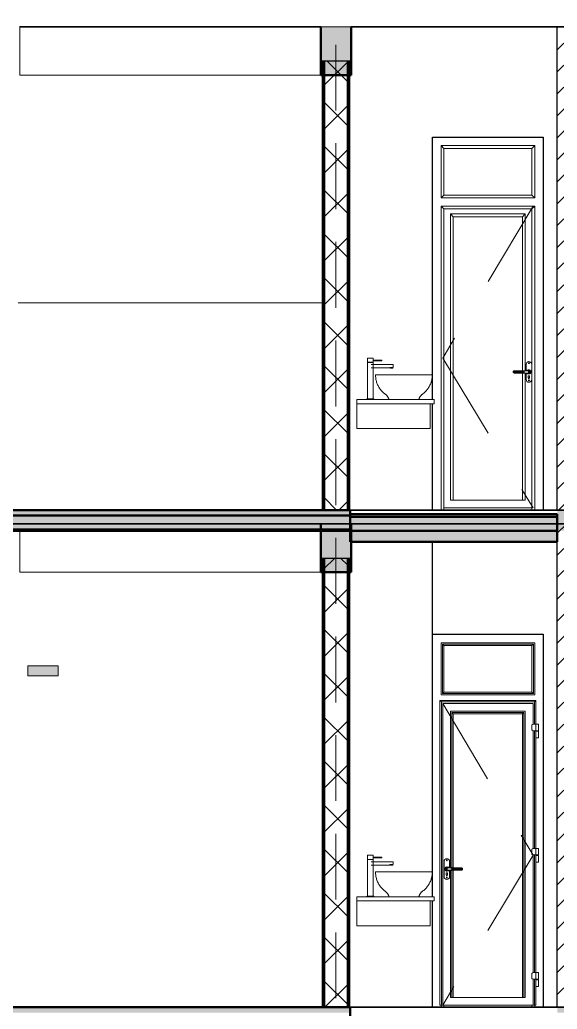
# Model space of a CAD drawing. Header units: millimetres. Extents: x -20510 to 108935, y -243239 to 20306.
# Drawn here: x 70511 to 74402, y -88515 to -81350 of the extents above; entities that cross this region are included whole.
import ezdxf

# ---------------------------------------------------------------- set-up
doc = ezdxf.new("R2010")
doc.units = ezdxf.units.MM
doc.linetypes.add('Centre', pattern=[3175, 635, -476.25, 1587.5, -476.25])
doc.linetypes.add('Hidden', pattern=[714.375, 476.25, -238.125])
for name, color, linetype, lineweight in [('A-DETL', 8, 'Continuous', 9), ('A-DETL-GENF', 8, 'Continuous', 18), ('A-DOOR', 2, 'Continuous', 18), ('A-FLOR', 7, 'Continuous', 9), ('A-FLOR-LEVL', 8, 'Continuous', 9), ('A-FLOR-MCUT', 7, 'Continuous', 50), ('A-FLOR-PATT', 8, 'Continuous', 9), ('A-WALL', 7, 'Continuous', 25), ('A-WALL-PATT', 8, 'Continuous', 18), ('G-IMPT', 8, 'Continuous', 9), ('P-SANR-FIXT', 3, 'Continuous', 9), ('S-BEAM', 7, 'Continuous', 9), ('S-FNDN', 7, 'Continuous', 9), ('S-GRID', 1, 'Continuous', 9)]:
    doc.layers.add(name, color=color, linetype=linetype, lineweight=lineweight)
pattern_1 = [(0, (80767.206, -89999.29), (304.8, 76.2), [25.146, -203.454, 25.146, -203.454, -1219.2]), (0, (80767.206, -89999.29), (304.8, 76.2), [-457.2, 25.146, -432.054, 25.146, -203.454, -533.4]), (0, (80767.206, -89999.29), (304.8, 76.2), [-1143, 25.146, -127.254, 25.146, -355.854]), (120, (80881.506, -89961.19), (-218.39114, 225.86454), [25.146, -203.454, 25.146, -203.454, -1219.2]), (120, (80881.506, -89961.19), (-218.39114, 225.86454), [-457.2, 25.146, -432.054, 25.146, -203.454, -533.4]), (120, (80881.506, -89961.19), (-218.39114, 225.86454), [-1143, 25.146, -127.254, 25.146, -355.854]), (240, (80919.606, -89808.79), (-86.40886, -302.06454), [25.146, -203.454, 25.146, -203.454, -1219.2]), (240, (80919.606, -89808.79), (-86.40886, -302.06454), [-457.2, 25.146, -432.054, 25.146, -203.454, -533.4]), (240, (80919.606, -89808.79), (-86.40886, -302.06454), [-1143, 25.146, -127.254, 25.146, -355.854])]
pattern_2 = [(45, (80767.2, -89999.3), (-159.099, 159.099), []), (135, (80767.2, -89999.3), (-159.099, -159.099), [])]
pattern_3 = [(45, (80767.21, -89999.29), (-79.5495, 79.5495), [])]

# ---------------------------------------------------------------- blocks, each defined once
blk = doc.blocks.new('CỬA 1 CÁNH EROWINDOW_có ô chết_ - D5_800x2200-V2-MẶT CẮT 4-4')
at = {"layer": 'A-DOOR'}
for p, q in [((8561, 10139), (9239, 10139)), ((8561, 9761), (8561, 10139)), ((8561, 9761), (8561, 10139)), ((8561, 10139), (9239, 10139)), ((8571, 10129), (8581, 10119)), ((8571, 10129), (8571, 9771)), ((9229, 10129), (8571, 10129)), ((9219, 10119), (8581, 10119)), ((8581, 10119), (8581, 9781)), ((9219, 10119), (9229, 10129)), ((9219, 9781), (9219, 10119)), ((9229, 9771), (9229, 10129)), ((9239, 10139), (9239, 9761)), ((9239, 10139), (9239, 9761)), ((9239, 9761), (8561, 9761)), ((9239, 9761), (8561, 9761)), ((8581, 9781), (8571, 9771)), ((8571, 9771), (9229, 9771)), ((8581, 9781), (9219, 9781)), ((9219, 9781), (9229, 9771)), ((8553, 9720), (9247, 9720)), ((8553, 9720), (8563, 9710)), ((8553, 7515), (8553, 9720)), ((9237, 9710), (8563, 9710)), ((8563, 9710), (8563, 7515)), ((8573, 9700), (9227, 9700)), ((8573, 7515), (8573, 9700)), ((9227, 9700), (8573, 9700)), ((8573, 9700), (8573, 7515)), ((9227, 9700), (9227, 9550)), ((9227, 9550), (9227, 9700)), ((9247, 9720), (9237, 9710)), ((9237, 9710), (9237, 9550)), ((9247, 9720), (9247, 9550)), ((8629, 8512.7), (8629, 9644)), ((9171, 9644), (8629, 9644)), ((8629, 8512.7), (8629, 9644)), ((8629, 9644), (9171, 9644)), ((8649, 9624), (8639, 9634)), ((8639, 9634), (8639, 8507.9)), ((8639, 9634), (9161, 9634)), ((8649, 9624), (8649, 8507.8)), ((9151, 9624), (8649, 9624)), ((9151, 9624), (9161, 9634)), ((9151, 7571), (9151, 9624)), ((9161, 9634), (9161, 7571)), ((9171, 7571), (9171, 9644)), ((9171, 9644), (9171, 7571)), ((9217, 9511.9), (9217, 9540)), ((9227, 9550), (9267, 9550)), ((9247, 9550), (9247, 9501.9)), ((9267, 9501.9), (9267, 9550)), ((9267, 9501.9), (9227, 9501.9)), ((9227, 9501.9), (9227, 8650)), ((9227, 8650), (9227, 9501.9)), ((9237, 9501.9), (9237, 8650)), ((9247, 9501.9), (9247, 8650)), ((9247, 9497.6), (9247, 9450.2)), ((9247, 9497.6), (9267, 9497.6)), ((9249.5, 9501.9), (9249.5, 9497.6)), ((9264.5, 9497.6), (9264.5, 9501.9)), ((9267, 9450.2), (9267, 9497.6)), ((9247, 9450.2), (9267, 9450.2)), ((9217, 8611.9), (9217, 8640)), ((9227, 8650), (9267, 8650)), ((9267, 8601.9), (9227, 8601.9)), ((9227, 8601.9), (9227, 7750)), ((9227, 7750), (9227, 8601.9)), ((9237, 8601.9), (9237, 7750)), ((9247, 8650), (9247, 8601.9)), ((9247, 8601.9), (9247, 7750)), ((9249.5, 8601.9), (9249.5, 8597.6)), ((9264.5, 8597.6), (9264.5, 8601.9)), ((9267, 8601.9), (9267, 8650)), ((8583, 8555), (8583, 8445)), ((8623, 8512.9), (8623, 8555)), ((9247, 8597.6), (9247, 8550.2)), ((9247, 8597.6), (9267, 8597.6)), ((9247, 8550.2), (9267, 8550.2)), ((9267, 8550.2), (9267, 8597.6)), ((8598.5, 8459.7), (8598.5, 8470.7)), ((8600.5, 8472.7), (8605.5, 8472.7)), ((8600.5, 8452.7), (8600.5, 8457.7)), ((8600.5, 8457.7), (8600.5, 8452.7)), ((8628.7, 8513), (8603, 8513)), ((8627.7, 8508.7), (8603, 8508.7)), ((8603, 8491.3), (8627.7, 8491.3)), ((8603, 8487), (8628.7, 8487)), ((8605.5, 8457.7), (8605.5, 8452.7)), ((8605.5, 8452.7), (8605.5, 8457.7)), ((8607.5, 8470.7), (8607.5, 8459.7)), ((8623, 8445), (8623, 8487.1)), ((8637.7, 8503.7), (8627.7, 8508.7)), ((8627.7, 8491.3), (8637.7, 8496.3)), ((8638.7, 8508), (8628.7, 8513)), ((8628.7, 8487), (8638.7, 8492)), ((8629, 7571), (8629, 8487.3)), ((8629, 7571), (8629, 8487.3)), ((8709, 8503.7), (8637.7, 8503.7)), ((8637.7, 8496.3), (8709, 8496.3)), ((8709, 8508), (8638.7, 8508)), ((8638.7, 8492), (8709, 8492)), ((8639, 8492.1), (8639, 7571)), ((8649, 8492.2), (8649, 7571)), ((9217, 7711.9), (9217, 7740)), ((9227, 7750), (9267, 7750)), ((9247, 7750), (9247, 7701.9)), ((9267, 7701.9), (9267, 7750)), ((9267, 7701.9), (9227, 7701.9)), ((9227, 7701.9), (9227, 7515)), ((9227, 7515), (9227, 7701.9)), ((9237, 7701.9), (9237, 7515)), ((9247, 7701.9), (9247, 7515)), ((9247, 7697.6), (9247, 7650.2)), ((9247, 7697.6), (9267, 7697.6)), ((9249.5, 7701.9), (9249.5, 7697.6)), ((9264.5, 7697.6), (9264.5, 7701.9)), ((9267, 7650.2), (9267, 7697.6)), ((9247, 7650.2), (9267, 7650.2)), ((8639, 7571), (8629, 7571)), ((9171, 7571), (8629, 7571)), ((9161, 7571), (9171, 7571)), ((8563, 7515), (8553, 7515)), ((8561, 7500), (8561, 7515)), ((8563, 7515), (8573, 7515)), ((8573, 7515), (9227, 7515)), ((8581, 7515), (8581, 7500)), ((9219, 7515), (9219, 7500)), ((9237, 7515), (9227, 7515)), ((9247, 7515), (9237, 7515)), ((9239, 7515), (9239, 7500))]:
    blk.add_line(p, q, dxfattribs=at)
at = {"layer": 'A-DOOR', "linetype": 'Centre', "lineweight": 18}
for p, q in [((8573, 9700), (9227, 8600)), ((9227, 8600), (8573, 7515))]:
    blk.add_line(p, q, dxfattribs=at)
at = {"layer": 'A-DOOR', "flags": 128}
for points in [[(8603, 8513), (8602.5, 8513), (8602, 8513), (8601.4, 8512.9), (8600.9, 8512.8), (8600.4, 8512.7), (8599.9, 8512.6), (8599.4, 8512.5), (8598.9, 8512.3), (8598.4, 8512.2), (8597.9, 8512), (8597.5, 8511.8), (8597, 8511.5), (8596.5, 8511.3), (8596.1, 8511), (8595.7, 8510.7), (8595.2, 8510.4), (8594.8, 8510.1), (8594.4, 8509.8), (8594, 8509.4), (8593.7, 8509.1), (8593.3, 8508.7), (8593, 8508.3), (8592.7, 8507.9), (8592.4, 8507.5), (8592.1, 8507), (8591.8, 8506.6), (8591.5, 8506.1), (8591.3, 8505.7), (8591.1, 8505.2), (8590.9, 8504.7), (8590.7, 8504.2), (8590.5, 8503.7), (8590.4, 8503.2), (8590.3, 8502.7), (8590.2, 8502.2), (8590.1, 8501.7), (8590.1, 8501.2), (8590, 8500.7), (8590, 8500.1), (8590, 8499.6), (8590, 8499.1), (8590.1, 8498.6), (8590.1, 8498.1), (8590.2, 8497.6), (8590.3, 8497), (8590.5, 8496.5), (8590.6, 8496), (8590.8, 8495.6), (8591, 8495.1), (8591.2, 8494.6), (8591.4, 8494.1), (8591.6, 8493.7), (8591.9, 8493.2), (8592.2, 8492.8), (8592.5, 8492.3), (8592.8, 8491.9), (8593.1, 8491.5), (8593.5, 8491.1), (8593.8, 8490.8), (8594.2, 8490.4), (8594.6, 8490.1), (8595, 8489.7), (8595.4, 8489.4), (8595.9, 8489.1), (8596.3, 8488.9), (8596.7, 8488.6), (8597.2, 8488.4), (8597.7, 8488.1), (8598.2, 8487.9), (8598.6, 8487.8), (8599.1, 8487.6), (8599.6, 8487.4), (8600.1, 8487.3), (8600.7, 8487.2), (8601.2, 8487.1), (8601.7, 8487.1), (8602.2, 8487), (8602.7, 8487), (8603, 8487)], [(8709, 8492), (8709.3, 8492), (8709.6, 8492), (8710, 8492.1), (8710.3, 8492.1), (8710.6, 8492.2), (8710.9, 8492.2), (8711.2, 8492.3), (8711.5, 8492.4), (8711.8, 8492.5), (8712.1, 8492.6), (8712.4, 8492.8), (8712.7, 8492.9), (8713, 8493.1), (8713.2, 8493.2), (8713.5, 8493.4), (8713.8, 8493.6), (8714, 8493.8), (8714.3, 8494), (8714.5, 8494.2), (8714.7, 8494.4), (8715, 8494.7), (8715.2, 8494.9), (8715.4, 8495.2), (8715.6, 8495.4), (8715.7, 8495.7), (8715.9, 8496), (8716.1, 8496.2), (8716.2, 8496.5), (8716.3, 8496.8), (8716.5, 8497.1), (8716.6, 8497.4), (8716.7, 8497.7), (8716.7, 8498), (8716.8, 8498.3), (8716.9, 8498.6), (8716.9, 8499), (8717, 8499.3), (8717, 8499.6), (8717, 8499.9), (8717, 8500.2), (8717, 8500.6), (8717, 8500.9), (8716.9, 8501.2), (8716.9, 8501.5), (8716.8, 8501.8), (8716.7, 8502.1), (8716.6, 8502.4), (8716.5, 8502.7), (8716.4, 8503), (8716.3, 8503.3), (8716.1, 8503.6), (8716, 8503.9), (8715.8, 8504.2), (8715.7, 8504.4), (8715.5, 8504.7), (8715.3, 8505), (8715.1, 8505.2), (8714.9, 8505.4), (8714.6, 8505.7), (8714.4, 8505.9), (8714.2, 8506.1), (8713.9, 8506.3), (8713.7, 8506.5), (8713.4, 8506.7), (8713.1, 8506.9), (8712.8, 8507), (8712.6, 8507.2), (8712.3, 8507.3), (8712, 8507.4), (8711.7, 8507.5), (8711.4, 8507.6), (8711.1, 8507.7), (8710.8, 8507.8), (8710.4, 8507.9), (8710.1, 8507.9), (8709.8, 8508), (8709.5, 8508), (8709.2, 8508), (8709, 8508)]]:
    blk.add_lwpolyline(points, dxfattribs=at)
at = {"layer": 'A-DOOR'}
for centre, radius, start, end in [((9227, 9540), 10, 90, 180), ((9227, 9540), 10, 150, 180), ((9227, 9511.9), 10, 180, 270), ((9227, 9511.9), 10, 195, 225), ((9227, 8640), 10, 90, 180), ((9227, 8640), 10, 150, 180), ((9227, 8611.9), 10, 180, 270), ((9227, 8611.9), 10, 195, 225), ((8603, 8555), 20, 0, 180), ((8603, 8563.2), 3, 0, 180), ((8603, 8563.2), 3, 180, 0), ((8603, 8500), 15, 59.67838, 180), ((8603, 8500), 15, 180, 300.32163), ((8603, 8500), 15, 129.46926, 135), ((8603, 8500), 15, 225, 230.53074), ((8603, 8500), 8.66, 90, 270), ((8603, 8500), 15, 114.49721, 120), ((8603, 8500), 15, 240, 245.50279), ((8600.5, 8470.7), 2.04, 90, 180), ((8600.5, 8459.7), 1.99, 180, 268.95965), ((8603, 8500), 15, 99.61048, 105), ((8603, 8500), 15, 255, 260.38952), ((8600.5, 8459.7), 1.99, 224.47982, 268.95965), ((8603, 8500), 3.02, 0, 180), ((8603, 8500), 3.02, 180, 0), ((8603, 8500), 15, 84.76981, 90), ((8603, 8500), 15, 270, 275.23019), ((8603, 8500), 3.02, 30, 45), ((8603, 8500), 3.02, 315, 330), ((8605.5, 8470.7), 2.04, 0, 90), ((8605.5, 8459.7), 1.99, 271.04035, 0), ((8605.5, 8459.7), 1.99, 271.04035, 315.52018), ((8603, 8500), 15, 69.95688, 75), ((8603, 8500), 15, 285, 290.04312), ((8709, 8500), 3.66, 270, 90), ((8603, 8445), 20, 180, 0), ((8603, 8437.9), 3, 0, 180), ((8603, 8437.9), 3, 180, 0), ((8603, 8452.7), 2.5, 180, 0), ((9227, 7740), 10, 90, 180), ((9227, 7740), 10, 150, 180), ((9227, 7711.9), 10, 180, 270), ((9227, 7711.9), 10, 195, 225)]:
    blk.add_arc(centre, radius, start, end, dxfattribs=at)
for points in [[(8628.7, 8513), (8628.7, 8513), (8628.6, 8512.6), (8628.2, 8511), (8627.9, 8509.5), (8627.7, 8508.7)], [(8628.7, 8487), (8628.7, 8487), (8628.6, 8487.4), (8628.2, 8489), (8627.9, 8490.5), (8627.7, 8491.3)], [(8638.7, 8492), (8638.7, 8492), (8638.6, 8492.4), (8638.2, 8494), (8637.9, 8495.5), (8637.7, 8496.3)]]:
    blk.add_open_spline(points, degree=3, dxfattribs=at)
for points, knots in [([(8638.3, 8506.5), (8638.3, 8506.3), (8638.1, 8505.5), (8637.9, 8504.5), (8637.7, 8503.7)], [0.5527212, 0.5527212, 0.5527212, 0.5527212, 0.6666667, 1, 1, 1, 1]), ([(8638.7, 8508), (8638.7, 8508), (8638.6, 8507.7), (8638.5, 8507), (8638.4, 8506.8)], [0, 0, 0, 0, 0.3333333, 0.5, 0.5, 0.5, 0.5])]:
    blk.add_open_spline(points, degree=3, knots=knots, dxfattribs=at)
blk = doc.blocks.new('CỬA 1 CÁNH EROWINDOW_có ô chết_ - D5_800x2200-V3-MẶT CẮT 4-4')
at = {"layer": 'A-DOOR'}
for p, q in [((8561, 13739), (9239, 13739)), ((8561, 13739), (8581, 13719)), ((8561, 13361), (8561, 13739)), ((8561, 13739), (9239, 13739)), ((8561, 13361), (8561, 13739)), ((8581, 13381), (8581, 13719)), ((8581, 13719), (9219, 13719)), ((9219, 13719), (9239, 13739)), ((9219, 13381), (9219, 13719)), ((9239, 13739), (9239, 13361)), ((9239, 13739), (9239, 13361)), ((8561, 13361), (8581, 13381)), ((9239, 13361), (8561, 13361)), ((9239, 13361), (8561, 13361)), ((9219, 13381), (8581, 13381)), ((9239, 13361), (9219, 13381)), ((8561, 13300), (9239, 13300)), ((8561, 13300), (8581, 13280)), ((8561, 11100), (8561, 13300)), ((8561, 13300), (9239, 13300)), ((8561, 11100), (8561, 13300)), ((8581, 13280), (9219, 13280)), ((8581, 11100), (8581, 13280)), ((9239, 13300), (9219, 13280)), ((9219, 13280), (9219, 11100)), ((9239, 13300), (9239, 11100)), ((9239, 13300), (9239, 11100)), ((8629, 13244), (9171, 13244)), ((8629, 13244), (8649, 13224)), ((8629, 11171), (8629, 13244)), ((8629, 13244), (9171, 13244)), ((8629, 11171), (8629, 13244)), ((9151, 13224), (8649, 13224)), ((8649, 13224), (8649, 11171)), ((9171, 13244), (9151, 13224)), ((9151, 12107.8), (9151, 13224)), ((9171, 13244), (9171, 12112.7)), ((9171, 13244), (9171, 12112.7)), ((9171.3, 12113), (9161.3, 12108)), ((9197, 12113), (9171.3, 12113)), ((9177, 12155), (9177, 12112.9)), ((9217, 12045), (9217, 12155)), ((9161.3, 12108), (9091, 12108)), ((9162.3, 12103.7), (9091, 12103.7)), ((9091, 12096.3), (9162.3, 12096.3)), ((9091, 12092), (9161.3, 12092)), ((9151, 11171), (9151, 12092.2)), ((9161.3, 12092), (9171.3, 12087)), ((9172.3, 12108.7), (9162.3, 12103.7)), ((9162.3, 12096.3), (9172.3, 12091.3)), ((9171, 12087.3), (9171, 11171)), ((9171, 12087.3), (9171, 11171)), ((9171.3, 12087), (9197, 12087)), ((9197, 12108.7), (9172.3, 12108.7)), ((9172.3, 12091.3), (9197, 12091.3)), ((9177, 12087.1), (9177, 12045)), ((9192.5, 12059.7), (9192.5, 12070.7)), ((9194.5, 12072.7), (9199.5, 12072.7)), ((9194.5, 12052.7), (9194.5, 12057.7)), ((9194.5, 12057.7), (9194.5, 12052.7)), ((9199.5, 12057.7), (9199.5, 12052.7)), ((9199.5, 12053), (9199.5, 12057.7)), ((9201.5, 12070.7), (9201.5, 12059.7)), ((8581, 11115), (9219, 11115)), ((9171, 11171), (8629, 11171))]:
    blk.add_line(p, q, dxfattribs=at)
at = {"layer": 'A-DOOR', "linetype": 'Centre', "lineweight": 18}
for p, q in [((9227, 13300), (8573, 12200)), ((8573, 12200), (9227, 11115))]:
    blk.add_line(p, q, dxfattribs=at)
at = {"layer": 'A-DOOR', "flags": 128}
for points in [[(9197, 12087), (9197.5, 12087), (9198, 12087), (9198.6, 12087.1), (9199.1, 12087.2), (9199.6, 12087.3), (9200.1, 12087.4), (9200.6, 12087.5), (9201.1, 12087.7), (9201.6, 12087.8), (9202.1, 12088), (9202.5, 12088.2), (9203, 12088.5), (9203.5, 12088.7), (9203.9, 12089), (9204.3, 12089.3), (9204.8, 12089.6), (9205.2, 12089.9), (9205.6, 12090.2), (9206, 12090.6), (9206.3, 12090.9), (9206.7, 12091.3), (9207, 12091.7), (9207.3, 12092.1), (9207.6, 12092.5), (9207.9, 12093), (9208.2, 12093.4), (9208.5, 12093.9), (9208.7, 12094.3), (9208.9, 12094.8), (9209.1, 12095.3), (9209.3, 12095.8), (9209.5, 12096.3), (9209.6, 12096.8), (9209.7, 12097.3), (9209.8, 12097.8), (9209.9, 12098.3), (9209.9, 12098.8), (9210, 12099.3), (9210, 12099.9), (9210, 12100.4), (9210, 12100.9), (9209.9, 12101.4), (9209.9, 12101.9), (9209.8, 12102.4), (9209.7, 12103), (9209.5, 12103.5), (9209.4, 12104), (9209.2, 12104.4), (9209, 12104.9), (9208.8, 12105.4), (9208.6, 12105.9), (9208.4, 12106.3), (9208.1, 12106.8), (9207.8, 12107.2), (9207.5, 12107.7), (9207.2, 12108.1), (9206.9, 12108.5), (9206.5, 12108.9), (9206.2, 12109.2), (9205.8, 12109.6), (9205.4, 12109.9), (9205, 12110.3), (9204.6, 12110.6), (9204.1, 12110.9), (9203.7, 12111.1), (9203.3, 12111.4), (9202.8, 12111.6), (9202.3, 12111.9), (9201.8, 12112.1), (9201.4, 12112.2), (9200.9, 12112.4), (9200.4, 12112.6), (9199.9, 12112.7), (9199.3, 12112.8), (9198.8, 12112.9), (9198.3, 12112.9), (9197.8, 12113), (9197.3, 12113), (9197, 12113)], [(9091, 12108), (9090.7, 12108), (9090.4, 12108), (9090, 12107.9), (9089.7, 12107.9), (9089.4, 12107.8), (9089.1, 12107.8), (9088.8, 12107.7), (9088.5, 12107.6), (9088.2, 12107.5), (9087.9, 12107.4), (9087.6, 12107.2), (9087.3, 12107.1), (9087, 12106.9), (9086.8, 12106.8), (9086.5, 12106.6), (9086.2, 12106.4), (9086, 12106.2), (9085.7, 12106), (9085.5, 12105.8), (9085.3, 12105.6), (9085, 12105.3), (9084.8, 12105.1), (9084.6, 12104.8), (9084.4, 12104.6), (9084.3, 12104.3), (9084.1, 12104), (9083.9, 12103.8), (9083.8, 12103.5), (9083.7, 12103.2), (9083.5, 12102.9), (9083.4, 12102.6), (9083.3, 12102.3), (9083.3, 12102), (9083.2, 12101.7), (9083.1, 12101.4), (9083.1, 12101), (9083, 12100.7), (9083, 12100.4), (9083, 12100.1), (9083, 12099.8), (9083, 12099.4), (9083, 12099.1), (9083.1, 12098.8), (9083.1, 12098.5), (9083.2, 12098.2), (9083.3, 12097.9), (9083.4, 12097.6), (9083.5, 12097.3), (9083.6, 12097), (9083.7, 12096.7), (9083.9, 12096.4), (9084, 12096.1), (9084.2, 12095.8), (9084.3, 12095.6), (9084.5, 12095.3), (9084.7, 12095), (9084.9, 12094.8), (9085.1, 12094.6), (9085.4, 12094.3), (9085.6, 12094.1), (9085.8, 12093.9), (9086.1, 12093.7), (9086.3, 12093.5), (9086.6, 12093.3), (9086.9, 12093.1), (9087.2, 12093), (9087.4, 12092.8), (9087.7, 12092.7), (9088, 12092.6), (9088.3, 12092.5), (9088.6, 12092.4), (9088.9, 12092.3), (9089.2, 12092.2), (9089.6, 12092.1), (9089.9, 12092.1), (9090.2, 12092), (9090.5, 12092), (9090.8, 12092), (9091, 12092)]]:
    blk.add_lwpolyline(points, dxfattribs=at)
at = {"layer": 'A-DOOR'}
for centre, radius, start, end in [((9197, 12155), 20, 0, 180), ((9197, 12100), 15, 0, 120.32162), ((9197, 12100), 15, 105, 110.04312), ((9197, 12163.2), 3, 0, 180), ((9197, 12163.2), 3, 180, 0), ((9197, 12100), 15, 90, 95.23019), ((9197, 12100), 15, 75, 80.38952), ((9197, 12100), 15, 60, 65.50279), ((9197, 12100), 15, 45, 50.53074), ((9091, 12100), 3.66, 90, 270), ((9197, 12045), 20, 180, 0), ((9197, 12100), 15, 239.67837, 0), ((9197, 12100), 15, 249.95688, 255), ((9194.5, 12070.7), 2.04, 90, 180), ((9194.5, 12059.7), 1.99, 180, 268.95965), ((9194.5, 12059.7), 1.99, 224.47982, 268.95965), ((9197, 12100), 3.02, 0, 180), ((9197, 12100), 3.02, 180, 0), ((9197, 12037.9), 3, 0, 180), ((9197, 12037.9), 3, 180, 0), ((9197, 12100), 3.02, 135, 150), ((9197, 12100), 3.02, 210, 225), ((9197, 12052.7), 2.5, 180, 0), ((9197, 12100), 15, 264.76981, 270), ((9197, 12100), 8.66, 270, 90), ((9197, 12100), 15, 279.61048, 285), ((9199.5, 12070.7), 2.04, 0, 90), ((9199.5, 12059.7), 1.99, 271.04035, 0), ((9199.5, 12059.7), 1.99, 271.04035, 315.52018), ((9197, 12100), 15, 294.49721, 300), ((9197, 12100), 15, 309.46926, 315)]:
    blk.add_arc(centre, radius, start, end, dxfattribs=at)
for points in [[(9172.3, 12108.7), (9172.2, 12109.1), (9172, 12109.9), (9171.7, 12111.3), (9171.4, 12112.6), (9171.3, 12113), (9171.3, 12113)], [(9162.3, 12103.7), (9162.2, 12104.1), (9162, 12104.9), (9161.7, 12106.3), (9161.4, 12107.6), (9161.3, 12108), (9161.3, 12108)], [(9162.3, 12096.3), (9162.2, 12095.9), (9162, 12095.1), (9161.7, 12093.7), (9161.4, 12092.4), (9161.3, 12092), (9161.3, 12092)], [(9172.3, 12091.3), (9172.2, 12090.9), (9172, 12090.1), (9171.7, 12088.7), (9171.4, 12087.4), (9171.3, 12087), (9171.3, 12087)]]:
    blk.add_open_spline(points, degree=3, knots=[0, 0, 0, 0, 0.166667, 0.333333, 0.666667, 1, 1, 1, 1], dxfattribs=at)
blk = doc.blocks.new('Mat_Tien_3dsMax - Sync_3dsMax_To_Revit-2401403-MẶT CẮT 4-4')
at = {"layer": 'G-IMPT'}
for p, q in [((5510, 14479.9), (5512.7, 14479.9)), ((7687.3, 14479.9), (7690, 14479.9)), ((6600, 12600), (5500, 12600)), ((7700, 12600), (6600, 12600))]:
    blk.add_line(p, q, dxfattribs=at)
blk = doc.blocks.new('Mat_Tien_3dsMax - Mat_Tien_3dsMax-2387879-MẶT CẮT 4-4')
blk.add_blockref('Mat_Tien_3dsMax - Sync_3dsMax_To_Revit-2401403-MẶT CẮT 4-4', (0, 0))
blk = doc.blocks.new('chau rua tay2 - chau rua tay2-814154-MẶT CẮT 4-4')
at = {"layer": 'P-SANR-FIXT'}
for p, q in [((8029, 1100), (8029, 1070)), ((8049, 1100), (8029, 1100)), ((8069, 1100), (8049, 1100)), ((8131.1, 1086.3), (8066.1, 1086.3)), ((8066.1, 1080.3), (8131.1, 1080.3)), ((8069, 1070), (8069, 1100)), ((8131.1, 1083.3), (8131.1, 1086.3)), ((8131.1, 1080.3), (8131.1, 1083.3)), ((8049, 1070), (8029, 1070)), ((8029, 1068), (8029, 804)), ((8049, 1068), (8029, 1068)), ((8031, 1070), (8031, 1068)), ((8069, 1070), (8049, 1070)), ((8069, 1068), (8049, 1068)), ((8214.8, 1052.6), (8055.2, 1052.6)), ((8055.2, 1028.6), (8189.8, 1028.6)), ((8067, 1068), (8067, 1070)), ((8069, 804), (8069, 1068)), ((8189.8, 1033.2), (8189.8, 1028.6)), ((8189.8, 1033.2), (8214.8, 1033.2)), ((8195.5, 1033.2), (8195.5, 1027.1)), ((8195.5, 1027.1), (8203.5, 1027.1)), ((8195.5, 1027.1), (8195.7, 1027.1)), ((8203.5, 1027.1), (8211.5, 1027.1)), ((8211.2, 1027.1), (8211.5, 1027.1)), ((8211.5, 1027.1), (8211.5, 1033.2)), ((8214.8, 1040.6), (8214.8, 1052.6)), ((8214.8, 1033.2), (8214.8, 1040.6)), ((7951.7, 800), (8511.7, 800)), ((7951.7, 770), (7951.7, 800)), ((8024, 804), (8024, 800)), ((8049, 804), (8024, 804)), ((8074, 804), (8049, 804)), ((8074, 800), (8074, 804)), ((8511.7, 770), (8511.7, 800)), ((7951.7, 589.9), (7951.7, 770)), ((8511.7, 770), (7951.7, 770)), ((8481.7, 589.9), (8481.7, 770)), ((8481.7, 589.9), (7951.7, 589.9))]:
    blk.add_line(p, q, dxfattribs=at)
at = {"layer": 'P-SANR-FIXT', "flags": 128}
for points in [[(8086.7, 977), (8086.7, 977.1), (8086.7, 977.2), (8086.7, 977.3), (8086.7, 977.4), (8086.8, 977.6), (8086.8, 977.7), (8086.8, 977.8), (8086.9, 977.9), (8086.9, 978), (8086.9, 978.1), (8087, 978.2), (8087, 978.3), (8087.1, 978.5), (8087.2, 978.6), (8087.2, 978.7), (8087.3, 978.8), (8087.4, 978.8), (8087.4, 978.9), (8087.5, 979), (8087.6, 979.1), (8087.7, 979.2), (8087.8, 979.3), (8087.9, 979.3), (8088, 979.4), (8088.1, 979.5), (8088.2, 979.5), (8088.3, 979.6), (8088.4, 979.7), (8088.5, 979.7), (8088.6, 979.8), (8088.7, 979.8), (8088.8, 979.8), (8089, 979.9), (8089.1, 979.9), (8089.2, 979.9), (8089.3, 979.9), (8089.4, 979.9), (8089.6, 980), (8089.7, 980), (8089.7, 980)], [(8157.1, 838.9), (8151.7, 843), (8146.4, 847.3), (8141.3, 851.9), (8136.4, 856.6), (8131.7, 861.5), (8127.2, 866.6), (8122.9, 871.8), (8118.8, 877.3), (8115, 882.9), (8111.3, 888.6), (8107.9, 894.5), (8104.7, 900.5), (8101.8, 906.6), (8099.1, 912.9), (8096.7, 919.2), (8094.5, 925.7), (8092.6, 932.2), (8091, 938.8), (8089.6, 945.5), (8088.5, 952.2), (8087.6, 958.9), (8087.1, 965.7), (8086.8, 972.5), (8086.7, 977)], [(8089.7, 980), (8089.9, 980), (8090.3, 980), (8091.2, 980), (8092.3, 980), (8093.7, 980), (8095.5, 980), (8097.6, 980), (8100, 980), (8102.7, 980), (8105.6, 980), (8108.9, 980), (8112.5, 980), (8114.1, 980)], [(8291.7, 980), (8283.7, 980), (8275.6, 980), (8267.6, 980), (8259.6, 980), (8251.6, 980), (8243.7, 980), (8235.9, 980), (8228.2, 980), (8220.6, 980), (8213.1, 980), (8205.7, 980), (8198.4, 980), (8191.4, 980), (8184.4, 980), (8177.7, 980), (8171.1, 980), (8164.7, 980), (8158.5, 980), (8152.6, 980), (8146.8, 980), (8141.3, 980), (8136, 980), (8131, 980), (8126.2, 980), (8121.7, 980), (8117.5, 980), (8113.5, 980), (8109.9, 980), (8106.5, 980), (8103.4, 980), (8100.7, 980), (8098.2, 980), (8096, 980), (8094.2, 980), (8092.6, 980), (8091.4, 980), (8090.5, 980), (8090, 980), (8089.7, 980), (8089.7, 980)], [(8493.8, 980), (8493.6, 980), (8493.1, 980), (8492.3, 980), (8491.2, 980), (8489.8, 980), (8488, 980), (8485.9, 980), (8483.5, 980), (8480.8, 980), (8477.8, 980), (8474.5, 980), (8470.9, 980), (8467.1, 980), (8462.9, 980), (8458.5, 980), (8453.8, 980), (8448.8, 980), (8443.6, 980), (8438.2, 980), (8432.5, 980), (8426.6, 980), (8420.5, 980), (8414.1, 980), (8407.6, 980), (8400.9, 980), (8394, 980), (8387, 980), (8379.8, 980), (8372.4, 980), (8365, 980), (8357.4, 980), (8349.7, 980), (8341.9, 980), (8334, 980), (8326.1, 980), (8318.1, 980), (8310.1, 980), (8302, 980), (8293.9, 980), (8291.7, 980)], [(8496.8, 977), (8496.7, 970.2), (8496.3, 963.4), (8495.6, 956.6), (8494.6, 949.9), (8493.4, 943.2), (8492, 936.5), (8490.2, 930), (8488.2, 923.5), (8486, 917.1), (8483.5, 910.7), (8480.7, 904.5), (8477.7, 898.4), (8474.4, 892.5), (8470.9, 886.6), (8467.2, 880.9), (8463.3, 875.4), (8459.1, 870), (8454.8, 864.8), (8450.2, 859.8), (8445.4, 854.9), (8440.4, 850.3), (8435.3, 845.8), (8430, 841.6), (8426.4, 838.9)], [(8474.9, 980), (8477, 980), (8480, 980), (8482.8, 980), (8485.3, 980), (8487.5, 980), (8489.3, 980), (8490.8, 980), (8492.1, 980), (8492.9, 980), (8493.5, 980), (8493.8, 980), (8493.8, 980)], [(8493.8, 980), (8493.9, 980), (8494, 979.9), (8494.1, 979.9), (8494.3, 979.9), (8494.4, 979.9), (8494.5, 979.9), (8494.6, 979.8), (8494.7, 979.8), (8494.8, 979.8), (8494.9, 979.7), (8495.1, 979.7), (8495.2, 979.6), (8495.3, 979.6), (8495.4, 979.5), (8495.5, 979.4), (8495.6, 979.4), (8495.7, 979.3), (8495.8, 979.2), (8495.8, 979.1), (8495.9, 979), (8496, 979), (8496.1, 978.9), (8496.2, 978.8), (8496.2, 978.7), (8496.3, 978.6), (8496.4, 978.5), (8496.4, 978.4), (8496.5, 978.3), (8496.5, 978.2), (8496.6, 978), (8496.6, 977.9), (8496.7, 977.8), (8496.7, 977.7), (8496.7, 977.6), (8496.7, 977.5), (8496.8, 977.4), (8496.8, 977.2), (8496.8, 977.1), (8496.8, 977), (8496.8, 977)], [(8183.2, 800), (8182.6, 802.6), (8181.8, 805.2), (8180.9, 807.8), (8179.9, 810.3), (8178.8, 812.8), (8177.6, 815.2), (8176.3, 817.6), (8174.9, 819.9), (8173.4, 822.2), (8171.8, 824.4), (8170.2, 826.5), (8168.4, 828.6), (8166.6, 830.6), (8164.7, 832.6), (8162.7, 834.4), (8160.7, 836.2), (8158.5, 837.9), (8157.1, 838.9)], [(8426.4, 838.9), (8424.2, 837.3), (8422.1, 835.6), (8420.1, 833.8), (8418.1, 831.9), (8416.3, 830), (8414.5, 827.9), (8412.8, 825.8), (8411.1, 823.7), (8409.6, 821.4), (8408.1, 819.1), (8406.8, 816.8), (8405.5, 814.4), (8404.3, 812), (8403.3, 809.5), (8402.3, 806.9), (8401.4, 804.4), (8400.7, 801.8), (8400.2, 800)]]:
    blk.add_lwpolyline(points, dxfattribs=at)

msp = doc.modelspace()

# ---------------------------------------------------------------- hatches: boundary and pattern name
at = {"layer": 'A-DETL-GENF'}
msp.add_hatch(color=7, dxfattribs=at).paths.add_polyline_path([(70789, -86100), (70789, -86029.3), (70569, -86029.4), (70569, -86100), (70578.3, -86100)])
at = {"layer": 'A-FLOR'}
msp.add_hatch(color=8, dxfattribs=at).paths.add_polyline_path([(74401.7, -84950), (74401.7, -84930), (72902.6, -84930), (72902.6, -84950), (74332.1, -84950)])
at = {"layer": 'A-FLOR-PATT'}
h = msp.add_hatch(color=256, dxfattribs=at)
h.paths.add_polyline_path([(72210.4, -84940), (72902.6, -84940), (72902.6, -84900), (64901.8, -84900), (64901.8, -84940), (70904.7, -84940)])
h.paths.add_polyline_path([(78249.1, -84940), (78300.1, -84940), (78300.1, -84900), (78100.9, -84900), (78100.9, -84940), (78167.5, -84940)])
h.paths.add_polyline_path([(74501.7, -84940), (74501.7, -84900), (74401.7, -84900), (74401.7, -84940), (74495.3, -84940)])
h = msp.add_hatch(color=256, dxfattribs=at)
h.paths.add_polyline_path([(72210.4, -85040), (72902.6, -85040), (72902.6, -84940), (64901.8, -84940), (64901.8, -85040), (70904.7, -85040)])
h.paths.add_polyline_path([(78249.1, -85040), (78300.1, -85040), (78300.1, -84940), (78100.9, -84940), (78100.9, -85040)])
h.paths.add_polyline_path([(74501.7, -85040), (74501.7, -84940), (74401.7, -84940), (74401.7, -85040)])
msp.add_hatch(color=256, dxfattribs=at).paths.add_polyline_path([(74401.7, -85050), (74401.7, -84950), (72902.6, -84950), (72902.6, -85050), (73516.1, -85050)])
at = {"layer": 'A-FLOR-PATT', "lineweight": 18}
h = msp.add_hatch(color=256, dxfattribs=at)
h.paths.add_polyline_path([(78249.1, -85050), (78300.1, -85050), (78300.1, -85040), (78100.9, -85040), (78100.9, -85050)])
h.paths.add_polyline_path([(65029.2, -85050), (72902.6, -85050), (72902.6, -85040), (64901.8, -85040), (64901.8, -85050)])
h.paths.add_polyline_path([(74501.7, -85050), (74501.7, -85040), (74401.7, -85040), (74401.7, -85050)])
msp.add_hatch(color=256, dxfattribs=at).paths.add_polyline_path([(72902.6, -85130), (74401.7, -85130), (74401.7, -85050), (72902.6, -85050)])
at = {"layer": 'A-FLOR-PATT'}
h = msp.add_hatch(color=256, dxfattribs=at)
h.paths.add_polyline_path([(70904.7, -88540), (72902.6, -88540), (72902.6, -88500), (64901.8, -88500), (64901.8, -88540), (70578.3, -88540)])
h.paths.add_polyline_path([(78249.1, -88540), (78300.1, -88540), (78300.1, -88500), (78100.9, -88500), (78100.9, -88540), (78167.5, -88540)])
h.paths.add_polyline_path([(74501.7, -88540), (74501.7, -88500), (74401.7, -88500), (74401.7, -88540), (74495.3, -88540)])
at = {"layer": 'A-WALL-PATT', "lineweight": 18}
h = msp.add_hatch(dxfattribs=at)
h.set_pattern_fill('FP_1', color=256, style=0, pattern_type=2)
h.set_pattern_definition(pattern_3)
h.paths.add_polyline_path([(74500, -84900), (74500, -81400), (74400, -81400), (74400, -84900), (74495.3, -84900)])
h = msp.add_hatch(dxfattribs=at)
h.set_pattern_fill('FP_2', color=256, style=0, pattern_type=2)
h.set_pattern_definition(pattern_1)
h.paths.add_polyline_path([(72700, -84900), (72715, -84900), (72715, -81650), (72700, -81650), (72700, -84900)])
h = msp.add_hatch(dxfattribs=at)
h.set_pattern_fill('FP_3', color=256, style=0, pattern_type=2)
h.set_pattern_definition(pattern_2)
h.paths.add_polyline_path([(72715, -84900), (72885, -84900), (72885, -81650), (72715, -81650), (72715, -84841.2)])
h = msp.add_hatch(dxfattribs=at)
h.set_pattern_fill('FP_2', color=256, style=0, pattern_type=2)
h.set_pattern_definition(pattern_1)
h.paths.add_polyline_path([(72900, -84900), (72900, -81650), (72885, -81650), (72885, -84900)])
h = msp.add_hatch(dxfattribs=at)
h.set_pattern_fill('FP_1', color=256, style=0, pattern_type=2)
h.set_pattern_definition(pattern_3)
h.paths.add_polyline_path([(74495.3, -88500), (74500, -88500), (74500, -85000), (74400, -85000), (74400, -88500)])
h = msp.add_hatch(dxfattribs=at)
h.set_pattern_fill('FP_2', color=256, style=0, pattern_type=2)
h.set_pattern_definition(pattern_1)
h.paths.add_polyline_path([(72700, -88500), (72715, -88500), (72715, -85250), (72700, -85250), (72700, -88500)])
h = msp.add_hatch(dxfattribs=at)
h.set_pattern_fill('FP_3', color=256, style=0, pattern_type=2)
h.set_pattern_definition(pattern_2)
h.paths.add_polyline_path([(72781.6, -88500), (72885, -88500), (72885, -85250), (72715, -85250), (72715, -88500)])
h = msp.add_hatch(dxfattribs=at)
h.set_pattern_fill('FP_2', color=256, style=0, pattern_type=2)
h.set_pattern_definition(pattern_1)
h.paths.add_polyline_path([(72900, -88500), (72900, -85250), (72885, -85250), (72885, -88500)])
at = {"layer": 'S-BEAM'}
for points in [[(72690, -81750), (72910, -81750), (72910, -81400), (72690, -81400), (72690, -81616.1)], [(72863.2, -85350), (72910, -85350), (72910, -85000), (72690, -85000), (72690, -85350)]]:
    msp.add_hatch(color=256, dxfattribs=at).paths.add_polyline_path(points)

# ---------------------------------------------------------------- linework, layer by layer
at = {"layer": 'A-DETL'}
for p, q in [((70789, -86029.3), (70569, -86029.3)), ((70569, -86029.3), (70569, -86100)), ((70789, -86100), (70789, -86029.3)), ((70569, -86100), (70789, -86100))]:
    msp.add_line(p, q, dxfattribs=at)
at = {"layer": 'A-FLOR', "color": 250, "lineweight": 50}
for p, q in [((72902.6, -84900), (64901.8, -84900)), ((72902.6, -85050), (72902.6, -84900)), ((74401.7, -84930), (72902.6, -84930)), ((72902.6, -84930), (72902.6, -85130)), ((74401.7, -85130), (74401.7, -84930)), ((64901.8, -85050), (72902.6, -85050)), ((72902.6, -85130), (74401.7, -85130)), ((72902.6, -88500), (64901.8, -88500)), ((72902.6, -88650), (72902.6, -88500))]:
    msp.add_line(p, q, dxfattribs=at)
at = {"layer": 'A-FLOR-LEVL', "linetype": 'Hidden'}
msp.add_line((58540.6, -84900), (80240, -84900), dxfattribs=at)
at = {"layer": 'A-FLOR-MCUT'}
for p, q in [((72902.6, -84940), (64901.8, -84940)), ((74401.7, -84950), (72902.6, -84950)), ((72902.6, -85040), (64901.8, -85040)), ((74401.7, -85050), (72902.6, -85050))]:
    msp.add_line(p, q, dxfattribs=at)
at = {"layer": 'A-WALL', "lineweight": 25}
for p, q in [((74400, -81400), (74400, -84900)), ((72700, -81650), (72700, -84900)), ((72900, -81650), (72700, -81650)), ((72900, -84900), (72900, -81650)), ((74400, -85000), (74400, -88500)), ((72700, -85250), (72700, -88500)), ((72900, -85250), (72700, -85250)), ((72900, -88500), (72900, -85250))]:
    msp.add_line(p, q, dxfattribs=at)
at = {"layer": 'A-WALL', "lineweight": 50}
for p, q in [((72715, -84900), (72715, -81650)), ((72885, -84900), (72885, -81650)), ((72715, -88500), (72715, -85250)), ((72885, -88500), (72885, -85250))]:
    msp.add_line(p, q, dxfattribs=at)
at = {"layer": 'A-WALL'}
for p, q in [((73500, -84100), (73500, -82200)), ((73500, -82200), (74300, -82200)), ((74300, -82200), (74300, -84900)), ((73500, -84900), (73500, -84130)), ((73500, -87700), (73500, -85130)), ((73500, -85800), (74300, -85800)), ((74300, -85800), (74300, -88500)), ((73500, -88500), (73500, -87730))]:
    msp.add_line(p, q, dxfattribs=at)
at = {"layer": 'S-BEAM'}
for p, q in [((70512.7, -81750), (70512.7, -81400)), ((72687.3, -81400), (72687.3, -81750)), ((72910, -81400), (72690, -81400)), ((70512.7, -81750), (72687.3, -81750)), ((72910, -85000), (72690, -85000)), ((70512.7, -85350), (70512.7, -85050)), ((72687.3, -85050), (72687.3, -85350)), ((70512.7, -85350), (72687.3, -85350))]:
    msp.add_line(p, q, dxfattribs=at)
at = {"layer": 'S-BEAM', "lineweight": 50}
for p, q in [((72690, -81400), (72690, -81750)), ((72910, -81750), (72910, -81400)), ((72690, -81750), (72910, -81750)), ((72690, -85000), (72690, -85350)), ((72910, -85350), (72910, -85000)), ((72690, -85350), (72910, -85350))]:
    msp.add_line(p, q, dxfattribs=at)
at = {"layer": 'S-FNDN', "lineweight": 35}
for p, q in [((70510, -81400), (72690, -81400)), ((72910, -81400), (78090, -81400)), ((78100.9, -84900), (64900, -84900)), ((64901.8, -85000), (78300.1, -85000)), ((78100.9, -88500), (64900, -88500))]:
    msp.add_line(p, q, dxfattribs=at)
at = {"layer": 'S-FNDN'}
msp.add_line((72690, -81400), (72910, -81400), dxfattribs=at)
at = {"layer": 'S-GRID', "linetype": 'Hidden'}
msp.add_line((72800, -99151.5), (72800, -73585.4), dxfattribs=at)

# ---------------------------------------------------------------- block references
at = {"layer": 'A-DOOR'}
for name in ['CỬA 1 CÁNH EROWINDOW_có ô chết_ - D5_800x2200-V3-MẶT CẮT 4-4', 'CỬA 1 CÁNH EROWINDOW_có ô chết_ - D5_800x2200-V2-MẶT CẮT 4-4']:
    msp.add_blockref(name, (65000, -96000), dxfattribs=at)
at = {"layer": 'G-IMPT'}
msp.add_blockref('Mat_Tien_3dsMax - Mat_Tien_3dsMax-2387879-MẶT CẮT 4-4', (65000, -96000), dxfattribs=at)
at = {"layer": 'P-SANR-FIXT'}
for p in [(65000, -84900), (65000, -88500)]:
    msp.add_blockref('chau rua tay2 - chau rua tay2-814154-MẶT CẮT 4-4', p, dxfattribs=at)

doc.saveas('drawing.dxf')
